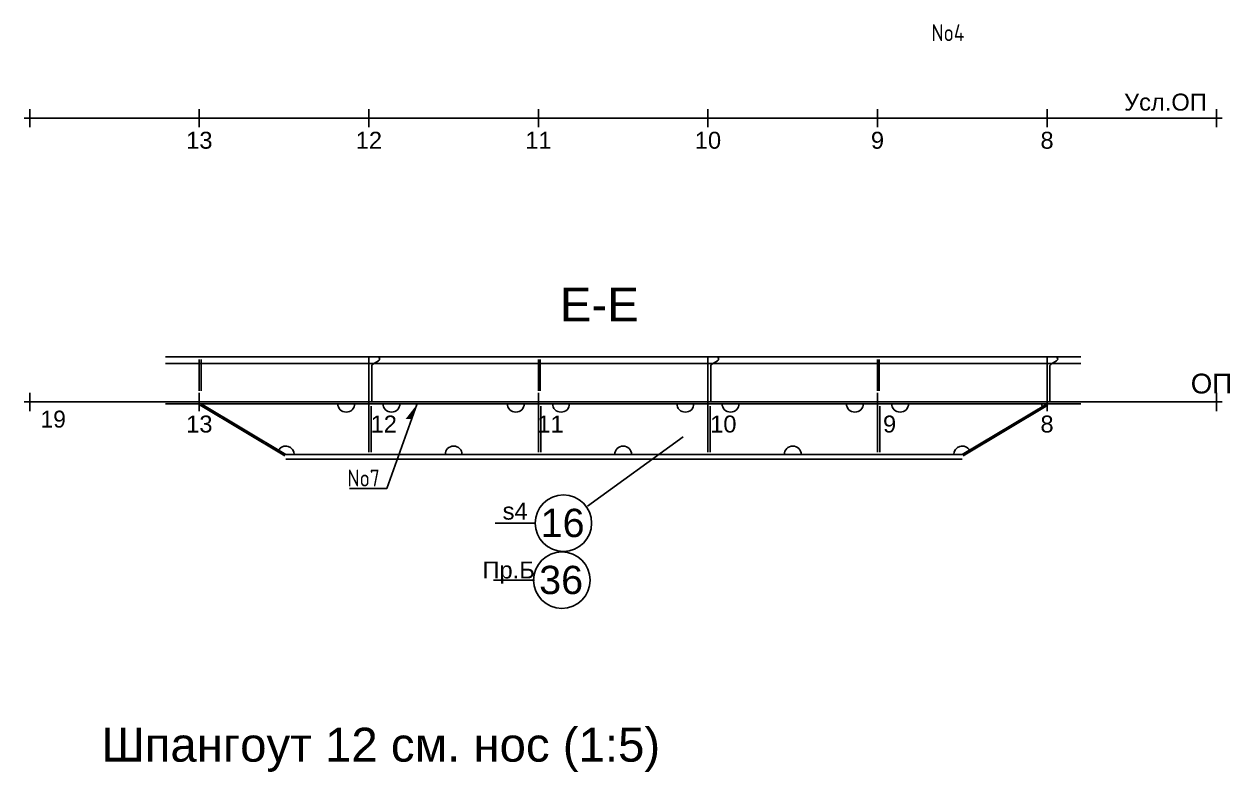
# Model space of a CAD drawing. Header units: millimetres. Extents: x -251843 to -243433, y -86292 to -80352.
# Drawn here: x -248988 to -246855, y -83342 to -82019 of the extents above; entities that cross this region are included whole.
import ezdxf
from ezdxf.enums import TextEntityAlignment as Align
from ezdxf.lldxf.tags import DXFTag

# ---------------------------------------------------------------- set-up
doc = ezdxf.new("R2010")
doc.units = ezdxf.units.MM
for name, color, linetype in [('Format', 7, 'Continuous'), ('pen_025', 1, 'Continuous'), ('pen_035', 1, 'Continuous'), ('pen_070', 1, 'Continuous')]:
    doc.layers.add(name, color=color, linetype=linetype)
doc.styles.add('2_5', font='txt.shx', dxfattribs={"height": 2.5})
doc.styles.add('style5', font='arial.ttf', dxfattribs={"height": 3})
tags = doc.linetypes.add('DASH1', pattern=[75, 50, -25]).pattern_tags.tags
tags[6:7] = [DXFTag(74, 4), DXFTag(75, 0), DXFTag(340, '0'), DXFTag(46, 1.0), DXFTag(50, 0.0), DXFTag(44, 0.0), DXFTag(45, 0.0)]
tags[4:5] = [DXFTag(74, 4), DXFTag(75, 0), DXFTag(340, '0'), DXFTag(46, 1.0), DXFTag(50, 0.0), DXFTag(44, 0.0), DXFTag(45, 0.0)]
tags = doc.linetypes.add('DASH2', pattern=[520, 450, -30, 10, -30]).pattern_tags.tags
tags[10:11] = [DXFTag(74, 4), DXFTag(75, 0), DXFTag(340, '0'), DXFTag(46, 1.0), DXFTag(50, 0.0), DXFTag(44, 0.0), DXFTag(45, 0.0)]
tags[8:9] = [DXFTag(74, 4), DXFTag(75, 0), DXFTag(340, '0'), DXFTag(46, 1.0), DXFTag(50, 0.0), DXFTag(44, 0.0), DXFTag(45, 0.0)]
tags[6:7] = [DXFTag(74, 4), DXFTag(75, 0), DXFTag(340, '0'), DXFTag(46, 1.0), DXFTag(50, 0.0), DXFTag(44, 0.0), DXFTag(45, 0.0)]
tags[4:5] = [DXFTag(74, 4), DXFTag(75, 0), DXFTag(340, '0'), DXFTag(46, 1.0), DXFTag(50, 0.0), DXFTag(44, 0.0), DXFTag(45, 0.0)]
tags = doc.linetypes.add('DASH5', pattern=[90, 40, -20, 10, -20]).pattern_tags.tags
tags[10:11] = [DXFTag(74, 4), DXFTag(75, 0), DXFTag(340, '0'), DXFTag(46, 1.0), DXFTag(50, 0.0), DXFTag(44, 0.0), DXFTag(45, 0.0)]
tags[8:9] = [DXFTag(74, 4), DXFTag(75, 0), DXFTag(340, '0'), DXFTag(46, 1.0), DXFTag(50, 0.0), DXFTag(44, 0.0), DXFTag(45, 0.0)]
tags[6:7] = [DXFTag(74, 4), DXFTag(75, 0), DXFTag(340, '0'), DXFTag(46, 1.0), DXFTag(50, 0.0), DXFTag(44, 0.0), DXFTag(45, 0.0)]
tags[4:5] = [DXFTag(74, 4), DXFTag(75, 0), DXFTag(340, '0'), DXFTag(46, 1.0), DXFTag(50, 0.0), DXFTag(44, 0.0), DXFTag(45, 0.0)]
tags = doc.linetypes.add('DASH6', pattern=[10, 5, -5]).pattern_tags.tags
tags[6:7] = [DXFTag(74, 4), DXFTag(75, 0), DXFTag(340, '0'), DXFTag(46, 1.0), DXFTag(50, 0.0), DXFTag(44, 0.0), DXFTag(45, 0.0)]
tags[4:5] = [DXFTag(74, 4), DXFTag(75, 0), DXFTag(340, '0'), DXFTag(46, 1.0), DXFTag(50, 0.0), DXFTag(44, 0.0), DXFTag(45, 0.0)]

msp = doc.modelspace()

# ---------------------------------------------------------------- linework, layer by layer
at = {"color": 0}
msp.add_line((-247991.1, -82871.7), (-247821.9, -82748.9), dxfattribs=at)
at = {"color": 2}
for p, q in [((-248154.8, -82901.8), (-248082.8, -82901.8)), ((-248157.4, -83002.7), (-248085.4, -83002.7))]:
    msp.add_line(p, q, dxfattribs=at)
for centre in [(-248034, -82901.9), (-248036.6, -83002.7)]:
    msp.add_circle(centre, 50, dxfattribs=at)
at = {"layer": 'Format', "color": 0, "linetype": 'Continuous', "ltscale": 5}
msp.add_line((-248346.7, -82840.6), (-248293.3, -82692.2), dxfattribs=at)
at = {"layer": 'Format', "color": 0, "linetype": 'Continuous'}
msp.add_line((-248346.7, -82840.6), (-248412.7, -82840.6), dxfattribs=at)
at = {"layer": 'Format', "color": 0, "linetype": 'ByBlock'}
msp.add_solid([(-248313.4, -82717.9), (-248302.4, -82717.6), (-248293.3, -82692.2)], dxfattribs=at)
at = {"layer": 'pen_025', "color": 0, "linetype": 'DASH2'}
for p, q in [((-248988.2, -82185.5), (-246868.2, -82185.5)), ((-248778.7, -82185.5), (-247077.7, -82185.5)), ((-248988.2, -82687.5), (-246868.2, -82687.5))]:
    msp.add_line(p, q, dxfattribs=at)
at = {"layer": 'pen_025', "color": 0, "linetype": 'Continuous'}
for p, q in [((-248978.2, -82201.5), (-248978.2, -82169.5)), ((-248678.2, -82201.5), (-248678.2, -82169.5)), ((-248678.2, -82201.5), (-248678.2, -82169.5)), ((-248378.2, -82201.5), (-248378.2, -82169.5)), ((-248378.2, -82201.5), (-248378.2, -82169.5)), ((-248078.2, -82201.5), (-248078.2, -82169.5)), ((-248078.2, -82201.5), (-248078.2, -82169.5)), ((-247778.2, -82201.5), (-247778.2, -82169.5)), ((-247778.2, -82201.5), (-247778.2, -82169.5)), ((-247478.2, -82201.5), (-247478.2, -82169.5)), ((-247478.2, -82201.5), (-247478.2, -82169.5)), ((-247178.2, -82201.5), (-247178.2, -82169.5)), ((-247178.2, -82201.5), (-247178.2, -82169.5)), ((-246878.2, -82201.5), (-246878.2, -82169.5)), ((-248978.2, -82703.5), (-248978.2, -82671.5)), ((-248678.2, -82703.5), (-248678.2, -82671.5)), ((-248378.2, -82703.5), (-248378.2, -82671.5)), ((-248078.2, -82703.5), (-248078.2, -82671.5)), ((-247778.2, -82703.5), (-247778.2, -82671.5)), ((-247478.2, -82703.5), (-247478.2, -82671.5)), ((-247178.2, -82703.5), (-247178.2, -82671.5)), ((-246878.2, -82703.5), (-246878.2, -82671.5))]:
    msp.add_line(p, q, dxfattribs=at)
at = {"layer": 'pen_025', "color": 0, "linetype": 'DASH5'}
for p, q in [((-248738.2, -82607.5), (-247118.2, -82607.5)), ((-248678.2, -82667.5), (-248678.2, -82612.5)), ((-248675.2, -82667.5), (-248675.2, -82612.5)), ((-248078.2, -82667.5), (-248078.2, -82612.5)), ((-248075.2, -82667.5), (-248075.2, -82612.5)), ((-247478.2, -82667.5), (-247478.2, -82612.5)), ((-247475.2, -82667.5), (-247475.2, -82612.5)), ((-248738.2, -82619.5), (-247118.2, -82619.5)), ((-248738.2, -82687.5), (-247118.2, -82687.5)), ((-248738.2, -82690.5), (-247118.2, -82690.5))]:
    msp.add_line(p, q, dxfattribs=at)
at = {"layer": 'pen_025', "color": 0, "linetype": 'DASH6'}
for points in [[(-248378.2, -82687.5, 0), (-248373.2, -82687.5, 0), (-248373.2, -82624.2, 0), (-248373, -82622.8, 0), (-248372.3, -82621.6, 0), (-248371.2, -82620.7, 0), (-248361.2, -82614.9, 0), (-248360, -82613.8, 0), (-248359.3, -82612.2, 0), (-248359.4, -82610.4, 0), (-248360.2, -82608.9, 0), (-248361.5, -82607.8, 0), (-248363.2, -82607.5, 0), (-248378.2, -82607.5, 0), (-248378.2, -82687.5, 0)], [(-247778.2, -82687.5, 0), (-247773.2, -82687.5, 0), (-247773.2, -82624.2, 0), (-247773, -82622.8, 0), (-247772.3, -82621.6, 0), (-247771.2, -82620.7, 0), (-247761.2, -82614.9, 0), (-247760, -82613.8, 0), (-247759.3, -82612.2, 0), (-247759.4, -82610.4, 0), (-247760.2, -82608.9, 0), (-247761.5, -82607.8, 0), (-247763.2, -82607.5, 0), (-247778.2, -82607.5, 0), (-247778.2, -82687.5, 0)], [(-247178.2, -82687.5, 0), (-247173.2, -82687.5, 0), (-247173.2, -82624.2, 0), (-247173, -82622.8, 0), (-247172.3, -82621.6, 0), (-247171.2, -82620.7, 0), (-247161.2, -82614.9, 0), (-247160, -82613.8, 0), (-247159.3, -82612.2, 0), (-247159.4, -82610.4, 0), (-247160.2, -82608.9, 0), (-247161.5, -82607.8, 0), (-247163.2, -82607.5, 0), (-247178.2, -82607.5, 0), (-247178.2, -82687.5, 0)]]:
    msp.add_polyline3d(points, dxfattribs=at)
at = {"layer": 'pen_035', "color": 0, "linetype": 'Continuous'}
for p, q in [((-248676.8, -82693), (-248526.8, -82783)), ((-248675.2, -82690.5), (-248525.2, -82780.5)), ((-248378.2, -82776), (-248378.2, -82695)), ((-248374.2, -82776), (-248374.2, -82695)), ((-248078.2, -82776), (-248078.2, -82695)), ((-248078.2, -82776), (-248078.2, -82695)), ((-248074.2, -82776), (-248074.2, -82695)), ((-248074.2, -82776), (-248074.2, -82695)), ((-247778.2, -82776), (-247778.2, -82695)), ((-247774.2, -82776), (-247774.2, -82695)), ((-247478.2, -82776), (-247478.2, -82695)), ((-247474.2, -82776), (-247474.2, -82695)), ((-247328.2, -82780.5), (-247178.2, -82690.5)), ((-247326.7, -82783), (-247176.7, -82693)), ((-248525.2, -82780.5), (-247328.2, -82780.5)), ((-248525.2, -82788.5), (-247328.2, -82788.5))]:
    msp.add_line(p, q, dxfattribs=at)
at = {"layer": 'pen_035', "color": 0, "linetype": 'DASH1'}
for p, q in [((-248378.2, -82776), (-248378.2, -82695)), ((-248374.2, -82776), (-248374.2, -82695)), ((-248078.2, -82776), (-248078.2, -82695)), ((-248078.2, -82776), (-248078.2, -82695)), ((-248074.2, -82776), (-248074.2, -82695)), ((-248074.2, -82776), (-248074.2, -82695)), ((-247778.2, -82776), (-247778.2, -82695)), ((-247774.2, -82776), (-247774.2, -82695)), ((-247478.2, -82776), (-247478.2, -82695)), ((-247474.2, -82776), (-247474.2, -82695))]:
    msp.add_line(p, q, dxfattribs=at)
at = {"layer": 'pen_035', "color": 0, "linetype": 'Continuous'}
msp.add_polyline3d([(-247186.8, -82695.6, 0), (-247188.2, -82690.5, 0), (-248670.2, -82690.5, 0), (-248671, -82693, 0)], dxfattribs=at)
for centre, start, end in [((-248418.2, -82690.5), 180, 0), ((-248338.2, -82690.5), 180, 0), ((-248118.2, -82690.5), 180, 0), ((-248038.2, -82690.5), 180, 0), ((-247818.2, -82690.5), 180, 0), ((-247738.2, -82690.5), 180, 0), ((-247518.2, -82690.5), 180, 0), ((-247438.2, -82690.5), 180, 0), ((-248525.2, -82780.5), 74.5181, 149.0356), ((-248525.2, -82780.5), 0.0009, 74.518), ((-248228.2, -82780.5), 0, 180), ((-247928.2, -82780.5), 0, 180), ((-247628.2, -82780.5), 0, 180), ((-247328.2, -82780.5), 105.4824, 179.9996), ((-247328.2, -82780.5), 30.9644, 105.4824)]:
    msp.add_arc(centre, 15, start, end, dxfattribs=at)
at = {"layer": 'pen_070', "color": 0, "linetype": 'Continuous'}
msp.add_polyline3d([(-248738.2, -82687.5, 0), (-247188.5, -82687.5, 0), (-247118.2, -82687.5, 0)], dxfattribs=at)

# ---------------------------------------------------------------- texts
at = {"layer": 'Format', "color": 0, "style": '2_5', "width": 0.8}
for s, p in [('No4', (-247382.7, -82058.2)), ('No7', (-248416.1, -82846.1))]:
    msp.add_text(s, height=30, dxfattribs=at).set_placement(p, align=Align.BOTTOM_LEFT)
at = {"layer": 'pen_035', "color": 0, "linetype": 'Continuous', "style": 'style5'}
for s, height, p in [('Усл.ОП', 30, (-247041.9, -82181)), ('Е-Е', 60, (-248040.2, -82563.1)), ('ОП', 35, (-246923.9, -82682.9)), ('Шпангоут 12 см. нос (1:5)', 60, (-248851.6, -83341.8))]:
    msp.add_text(s, height=height, dxfattribs=at).set_placement(p, align=Align.BOTTOM_LEFT)
for s, p in [('13', (-248678.2, -82209.5)), ('12', (-248378.2, -82209.5)), ('11', (-248078.2, -82209.5)), ('10', (-247778.2, -82209.5)), ('9', (-247478.2, -82209.5)), ('8', (-247178.2, -82209.5)), ('13', (-248678.2, -82711.5)), ('12', (-248351.9, -82711.5)), ('11', (-248056.8, -82711.5)), ('10', (-247751, -82711.5)), ('9', (-247456.8, -82711.5)), ('8', (-247178.2, -82711.5)), ('s4', (-248119.4, -82865.6)), ('Пр.Б', (-248130.9, -82969.7))]:
    msp.add_text(s, height=30, dxfattribs=at).set_placement(p, align=Align.TOP_CENTER)
at = {"layer": 'pen_035', "color": 0, "linetype": 'Continuous'}
msp.add_text('19', height=30, dxfattribs=at).set_placement((-248936.7, -82702.8), align=Align.TOP_CENTER)
at = {"layer": 'pen_035', "color": 0, "linetype": 'Continuous', "style": 'style5'}
for s, p in [('16', (-248035.4, -82901.4)), ('36', (-248038, -83002.3))]:
    msp.add_text(s, height=50, dxfattribs=at).set_placement(p, align=Align.MIDDLE_CENTER)

doc.saveas('drawing.dxf')
